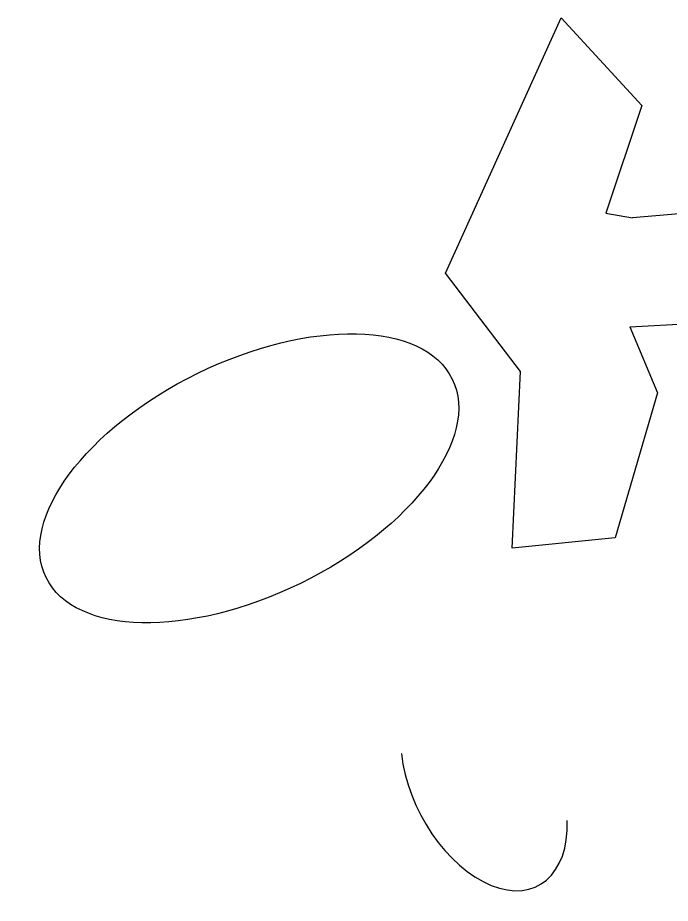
# Model space of a CAD drawing. Extents: x 146 to 531, y -406 to -137.
# Drawn here: x 145.9 to 343.9, y -406 to -137.3 of the extents above; entities that cross this region are included whole.
import ezdxf

# ---------------------------------------------------------------- set-up
doc = ezdxf.new("R2010")
doc.units = 0
doc.header["$MEASUREMENT"] = 0
doc.layers.get('0').update_dxf_attribs({"linetype": 'CONTINUOUS'})

# ---------------------------------------------------------------- blocks, each defined once
blk = doc.blocks.new('1')
at = {"linetype": 'Continuous'}
for p, q in [((161.386, -295.089), (191.164, -272.334)), ((191.164, -272.334), (268.697, -307.449)), ((110.915, -323.836), (107.731, -292.561)), ((107.731, -292.561), (161.386, -295.089)), ((268.697, -307.449), (242.01, -331.889)), ((209.423, -320.933), (207.959, -329.086)), ((242.01, -331.889), (209.423, -320.933)), ((154.925, -336.665), (110.915, -323.836)), ((174.936, -328.244), (154.925, -336.665))]:
    blk.add_line(p, q, dxfattribs=at)
for p, q in [((174.936, -328.244), (177.394, -374.576)), ((212.01, -375.461), (207.959, -329.086))]:
    blk.add_line(p, q)

msp = doc.modelspace()

# ---------------------------------------------------------------- linework, layer by layer
at = {"linetype": 'Continuous'}
msp.add_ellipse((216.14, -277.05), major_axis=(-61.58, -30.12), ratio=0.517608, dxfattribs=at)
msp.add_ellipse((287.34, -369.19), major_axis=(-16.52, 31.41), ratio=0.609461, start_param=0.995886, end_param=4.039083, dxfattribs=at)

# ---------------------------------------------------------------- block references
at = {"linetype": 'Continuous', "rotation": 90}
msp.add_blockref('1', (3.33, -406), dxfattribs=at)

doc.saveas('drawing.dxf')
